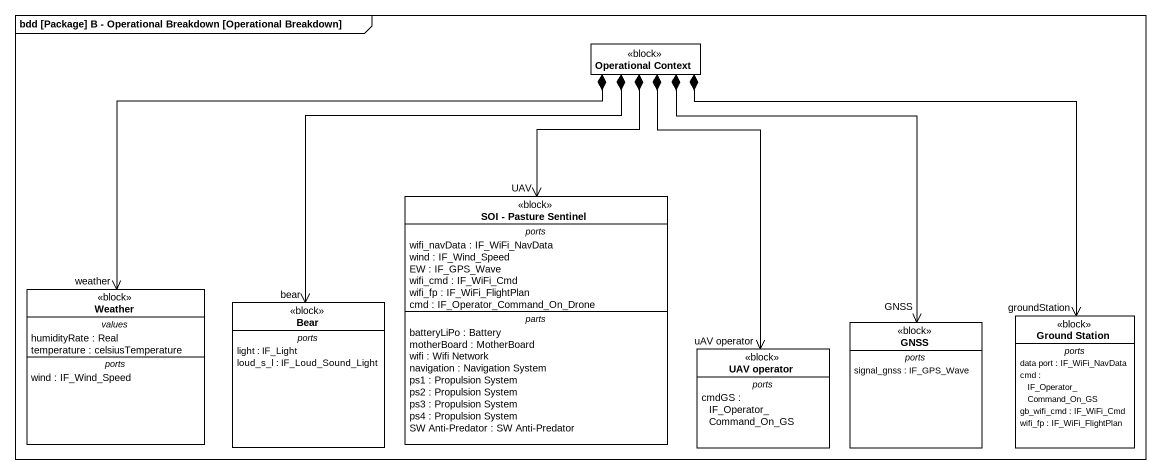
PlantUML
@startuml
mainframe bdd [Package] B - Operational Breakdown [Operational Breakdown]
hide circle
hide empty members
class "Operational Context" as Operational_Context <<block>>
class "SOI - Pasture Sentinel" as SOI_Pasture_Sentinel <<block>> {
  -- ports --
  wifi_navData : IF_WiFi_NavData
  wind : IF_Wind_Speed
  EW : IF_GPS_Wave
  wifi_cmd : IF_WiFi_Cmd
  wifi_fp : IF_WiFi_FlightPlan
  cmd : IF_Operator_Command_On_Drone
  -- parts --
  batteryLiPo : Battery
  motherBoard : MotherBoard
  wifi : Wifi Network
  navigation : Navigation System
  ps1 : Propulsion System
  ps2 : Propulsion System
  ps3 : Propulsion System
  ps4 : Propulsion System
  SW Anti-Predator : SW Anti-Predator
}
class Weather <<block>> {
  -- values --
  humidityRate : Real
  temperature : celsiusTemperature
  -- ports --
  wind : IF_Wind_Speed
}
class Bear <<block>> {
  -- ports --
  light : IF_Light
  loud_s_l : IF_Loud_Sound_Light
}
class GNSS <<block>> {
  -- ports --
  signal_gnss : IF_GPS_Wave
}
class "Ground Station" as Ground_Station <<block>> {
  -- ports --
  data port : IF_WiFi_NavData
  cmd : IF_Operator_Command_On_GS
  gb_wifi_cmd : IF_WiFi_Cmd
  wifi_fp : IF_WiFi_FlightPlan
}
class "UAV operator" as UAV_operator <<block>> {
  -- ports --
  cmdGS : IF_Operator_Command_On_GS
}
Operational_Context *--> "UAV" SOI_Pasture_Sentinel
Operational_Context *-left-> "weather" Weather
Operational_Context *--> "bear" Bear
Operational_Context *--> "GNSS" GNSS
Operational_Context *--> "groundStation" Ground_Station
Operational_Context *--> "uAV operator" UAV_operator
@enduml
